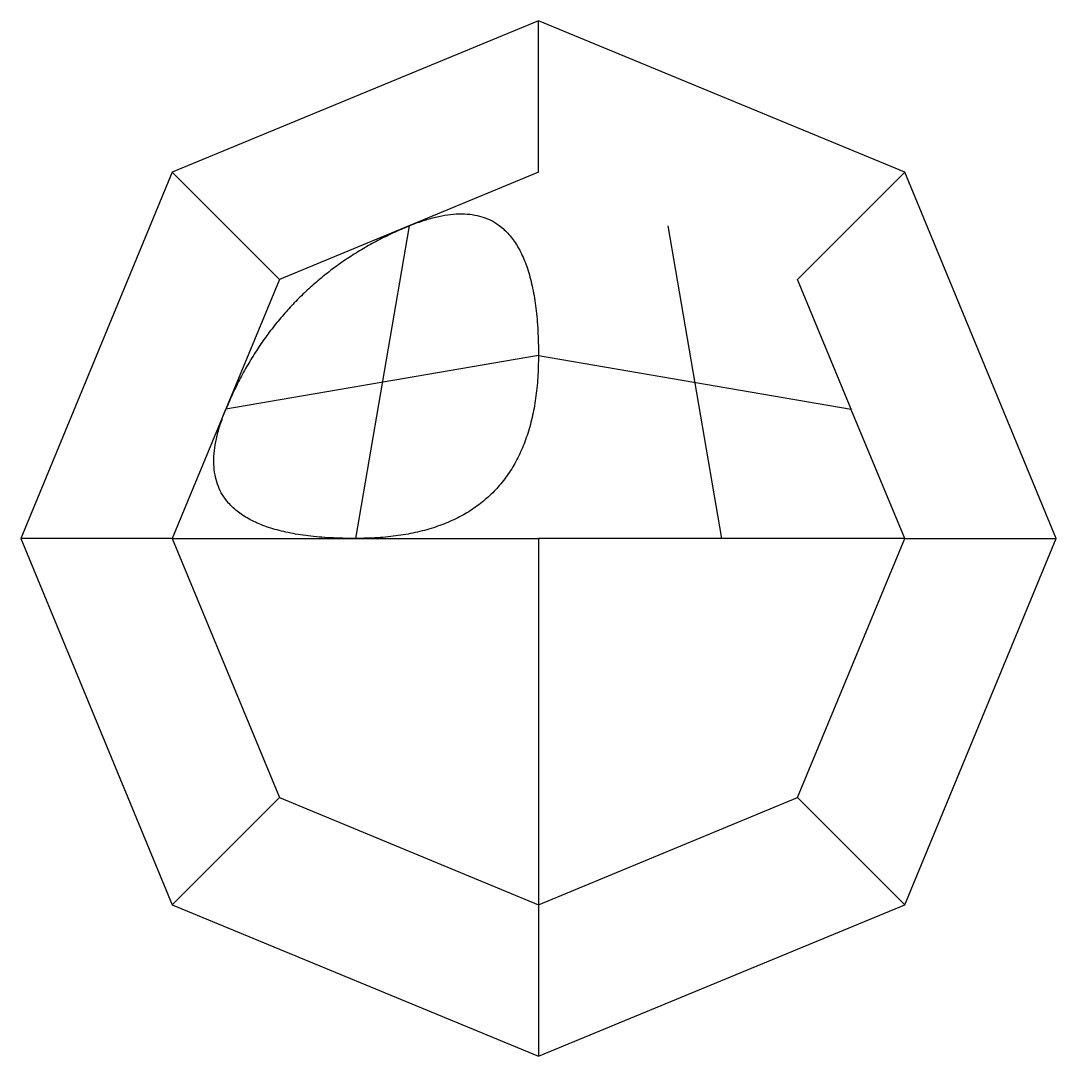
# Model space of a CAD drawing. Header units: millimetres. Extents: x -0.5 to 0.5, y -0.5 to 0.5.
import ezdxf

# ---------------------------------------------------------------- set-up
doc = ezdxf.new("R2010")
doc.units = ezdxf.units.MM

msp = doc.modelspace()

# ---------------------------------------------------------------- linework, layer by layer
for p, q in [((0, 0.3536), (0, 0.5)), ((-0.3536, 0.3536), (-0.25, 0.25)), ((0, 0.3536), (-0.25, 0.25)), ((0.25, 0.25), (0.3536, 0.3536)), ((-0.125, 0.3018), (-0.1768, 0)), ((0.125, 0.3018), (0.1768, 0)), ((-0.25, 0.25), (-0.3536, 0)), ((0.3018, 0.125), (0.25, 0.25)), ((0, 0.1768), (-0.3018, 0.125)), ((0, 0.1768), (0.3018, 0.125)), ((0.3536, 0), (0.3017, 0.1253)), ((-0.3536, 0), (-0.5, 0)), ((-0.3536, 0), (0, 0)), ((-0.3536, 0), (-0.25, -0.25)), ((0, 0), (0, -0.3536)), ((0.1768, 0), (0, 0)), ((0.3536, 0), (0.1768, 0)), ((0.25, -0.25), (0.3536, 0)), ((0.3536, 0), (0.5, 0)), ((-0.25, -0.25), (-0.3536, -0.3536)), ((-0.25, -0.25), (0, -0.3536)), ((0, -0.3536), (0.25, -0.25)), ((0.25, -0.25), (0.3536, -0.3536)), ((0, -0.3536), (0, -0.5))]:
    msp.add_line(p, q)
at = {"flags": 128}
msp.add_lwpolyline([(0, 0.5), (-0.3536, 0.3536), (-0.5, 0), (-0.3536, -0.3536), (0, -0.5), (0.3536, -0.3536), (0.5, 0), (0.3536, 0.3536)], close=True, dxfattribs=at)
for points in [[(-0.125, 0.3018), (0, 0.3536), (0, 0.1768)], [(-0.125, 0.3018), (-0.25, 0.25), (-0.3018, 0.125)], [(0, 0.1768), (0, 0), (-0.1768, 0)], [(-0.1768, 0), (-0.3536, 0), (-0.3018, 0.125)]]:
    msp.add_open_spline(points, degree=2)

doc.saveas('drawing.dxf')
